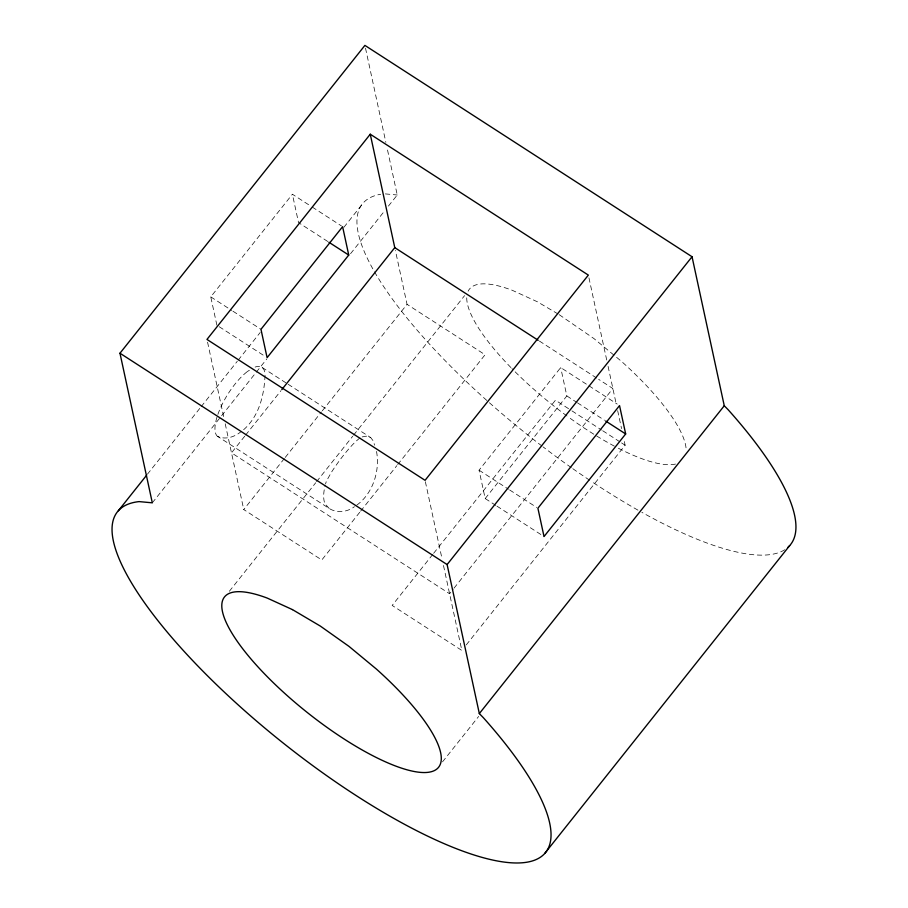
<?xml version="1.0" encoding="UTF-8"?>
<svg xmlns="http://www.w3.org/2000/svg" width="908" height="908" viewBox="0 0 908 908"><rect width="100%" height="100%" fill="white"/><g stroke="black" fill="none" stroke-linecap="round" stroke-linejoin="round"><path stroke-width="0.68" stroke-dasharray="4.54 3.41" d="M216.887 325.223L210.758 296.871L292.399 194.244L311.081 206.309M147.414 474.226L200.271 407.794M201.156 406.682L237.272 361.293M238.157 360.181L260.187 332.498M343.882 227.306L363.268 202.949M152.317 502.828L255.398 373.279M256.283 372.178L266.85 358.887M350.556 253.695L384.913 210.508M388.431 206.082L397.25 195.004L387.069 147.913M244.729 436.203L231.495 452.842L449.585 593.741L453.115 589.303M245.614 435.102L280.924 390.724M359.75 512.271L321.795 559.975L243.753 509.558L284.352 458.529M285.237 457.416L321.421 411.937M322.306 410.825L407.045 304.339L395.377 250.392M229.361 591.278L315.712 482.761M316.586 481.649L352.713 436.249M353.587 435.148L464.601 295.622M360.624 511.159L396.819 465.679M397.693 464.567L485.076 354.756L407.045 304.339M495.791 505.393L485.19 498.56L479.061 470.196L560.701 367.581L587.771 385.06M432.764 554.402L392.165 605.432L461.843 650.446L443.308 564.697M433.649 553.29L555.446 400.212L570.803 410.132M485.19 498.56L566.842 395.945L560.701 367.581M454 588.191L612.877 388.522L598.644 379.34M466.258 644.907L625.135 445.226L623.932 439.699M442.514 761.857L478.641 716.457M243.628 429.734C258.939 416.239 263.978 395.922 265 376.423A41.087 14.449 -57.9 0 0 253.377 367.785M359.943 437.883L355.788 441.47A40.69 7.514 -54.7 0 0 331.272 472.523L326.369 481.24A41.496 17.502 -59.4 0 0 325.586 483.862M241.551 431.232C235.183 436.748 225.933 440.062 217.886 436.555L329.184 508.457C336.936 513.417 347.299 512.135 354.438 506.687M247.453 371.486L249.394 370.271M356.765 505.132C373.086 493.396 380.361 470.106 376.366 450.64M362.179 436.907L366.344 436.158L370.736 437.622L373.676 441.47L374.471 445.181M385.332 193.903L397.25 195.004M558.011 313.964L537.411 301.796L512.191 290.265A136.779 38.896 38.5 0 0 468.131 291.196M559.215 314.69L593.911 338.548L621.356 361.271A136.779 38.896 38.5 0 1 686.187 449.88M539.386 341.045L597.464 378.568M312.25 207.069L341.442 225.922M588.952 385.821L617.19 404.071M327.731 241.471L298.539 222.619L292.399 194.244M566.842 395.945L576.251 402.028M577.431 402.789L604.49 420.268M571.983 410.893L601.516 429.972M602.696 430.733L620.414 442.185M621.594 442.945L625.135 445.226M210.758 296.871L231.778 310.445M232.947 311.206L260.971 329.309M479.061 470.196L508.48 489.208M509.66 489.968L536.719 507.447M219.225 326.732L264.761 356.152M496.96 506.153L544.028 536.56M262.151 367.479L286.939 383.494M288.12 384.254L370.736 437.622M329.184 508.457L324.996 503.792A41.496 17.502 -59.4 0 1 325.234 485.156M588.952 277.871L606.896 360.862M608.088 366.389L616.464 405.116M617.656 410.654L621.549 428.633M365.504 48.169L385.866 142.363M425.364 481.705L441.81 557.773M207.569 342.191L224.015 418.27M225.218 423.798L243.753 509.558M217.829 436.646A41.087 14.449 -57.9 0 1 217.455 415.66M217.875 414.411A41.087 14.449 -57.9 0 1 247.419 371.508M784.716 549.76A273.546 77.793 38.5 0 1 641.854 512.328M637.961 510.148A273.546 77.793 38.5 0 1 590.847 481.036M589.655 480.241A273.546 77.793 38.5 0 1 572.392 468.392M571.268 467.597A273.546 77.793 38.5 0 1 543.12 446.918M541.997 446.066A273.546 77.793 38.5 0 1 380.679 194.255M675.507 464.056A136.779 38.896 38.5 0 1 616.85 447.451M614.364 446.146A136.779 38.896 38.5 0 1 595.046 434.989M593.809 434.217A136.779 38.896 38.5 0 1 568.113 416.817M566.967 415.978A136.779 38.896 38.5 0 1 511.908 368.569M510.943 367.581A136.779 38.896 38.5 0 1 466.837 295.906"/><path stroke-width="1.36" d="M119.97 353.223L447.111 564.56L479.333 713.586L483.238 717.57A273.546 77.793 38.5 0 1 502.748 861.885A273.546 77.793 38.5 0 1 209.68 677.97A273.546 77.793 38.5 0 1 139.083 501.602L152.317 502.828L119.97 353.223L364.902 45.4L692.044 256.737L724.266 405.762L728.171 409.746A273.546 77.793 38.5 0 1 787.86 547.399M370.26 134.214L206.967 339.433L425.069 480.321L588.35 275.101L370.26 134.214L394.776 247.634L538.194 340.284M118.335 510.773L146.529 475.338M348.74 255.057L267.1 357.661L260.971 329.309L342.611 226.682L348.74 255.057L328.889 242.232M281.798 389.623L394.776 247.634M447.111 564.56L692.044 256.737M625.669 433.956L544.028 536.56L537.899 508.208L619.54 405.592L625.669 433.956L605.67 421.028M479.333 713.586L724.266 405.762M544.732 853.441L789.665 545.606M292.478 609.62L267.27 598.1A136.779 38.896 38.5 0 0 255.103 663.714A136.779 38.896 38.5 0 0 422.345 772.504A136.779 38.896 38.5 0 0 376.423 669.094L348.978 646.371L320.342 626.089L292.478 609.62"/></g></svg>
